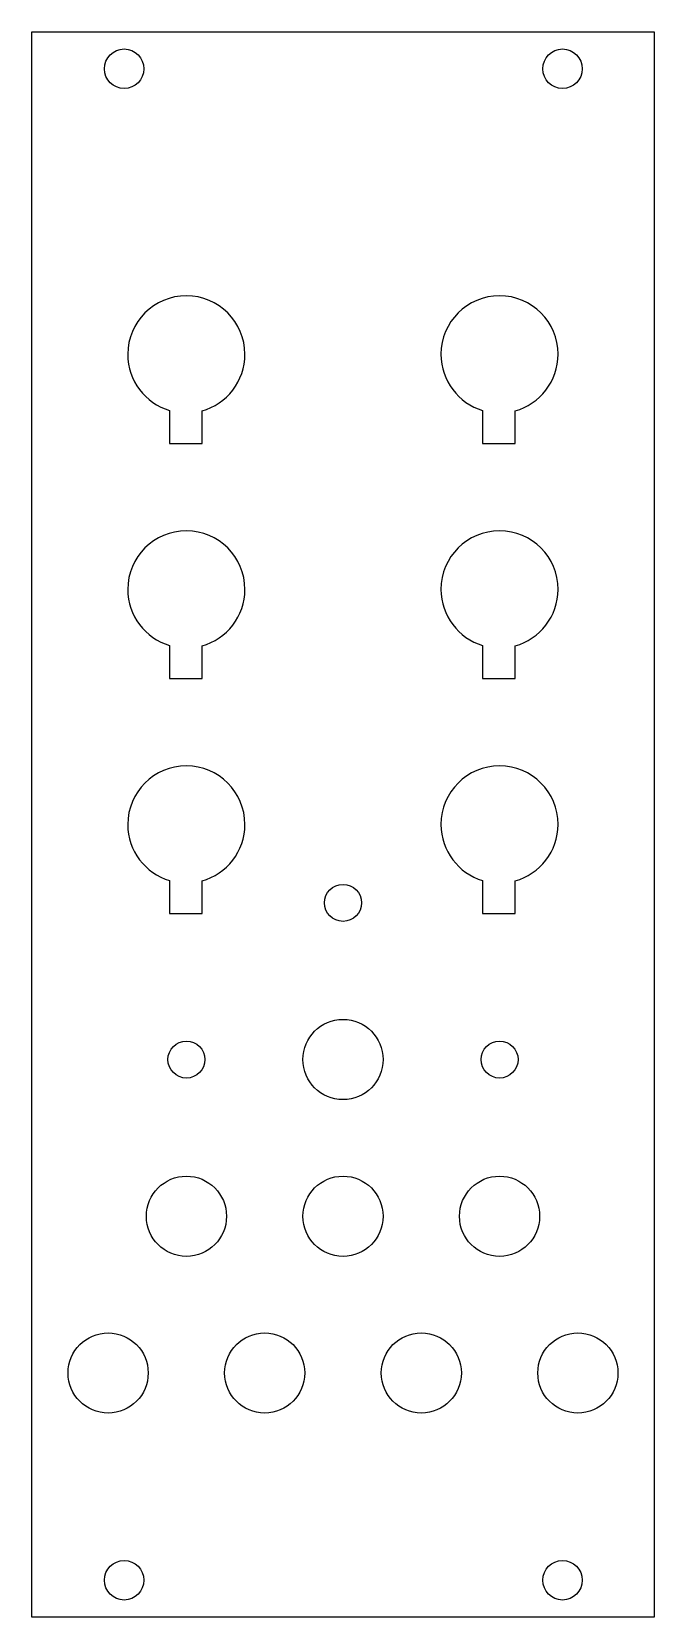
# Model space of a CAD drawing. Extents: x 124 to 174, y 75 to 204.
import ezdxf

# ---------------------------------------------------------------- set-up
doc = ezdxf.new("R2010")
doc.units = 0
doc.layers.add('Layer_1', color=7, linetype='CONTINUOUS')

msp = doc.modelspace()

# ---------------------------------------------------------------- linework, layer by layer
at = {"layer": 'Layer_1', "color": 7}
for points in [[(123.924605, 203.748418), (174.424603, 203.748418), (174.424603, 75.248422), (123.924605, 75.248422), (123.924605, 203.748418)], [(133.024604, 200.748418), (133.024604, 200.748418)], [(168.584605, 200.748418), (168.584605, 200.748418)], [(136.474604, 182.348419), (136.474604, 182.348419)], [(161.874604, 182.348419), (161.874604, 182.348419)], [(135.097508, 173.053071), (135.097508, 170.373325), (137.740044, 170.373325), (137.740044, 173.025159)], [(160.497508, 173.053071), (160.497508, 170.373325), (163.140044, 170.373325), (163.140044, 173.025159)], [(136.474604, 163.298419), (136.474604, 163.298419)], [(161.874604, 163.298419), (161.874604, 163.298419)], [(135.097508, 154.003072), (135.097508, 151.323326), (137.740044, 151.323326), (137.740044, 153.97516)], [(160.497508, 154.003072), (160.497508, 151.323326), (163.140044, 151.323326), (163.140044, 153.97516)], [(136.474604, 144.24842), (136.474604, 144.24842)], [(161.874604, 144.24842), (161.874604, 144.24842)], [(135.097508, 134.953072), (135.097508, 132.273326), (137.740044, 132.273326), (137.740044, 134.92516)], [(160.497508, 134.953072), (160.497508, 132.273326), (163.140044, 132.273326), (163.140044, 134.92516)], [(150.674604, 133.148422), (150.674604, 133.148422)], [(137.974604, 120.448417), (137.974604, 120.448417)], [(152.424604, 120.448417), (152.424604, 120.448417)], [(163.374605, 120.448417), (163.374605, 120.448417)], [(139.724604, 107.748421), (139.724604, 107.748421)], [(152.424604, 107.748421), (152.424604, 107.748421)], [(165.124605, 107.748421), (165.124605, 107.748421)], [(133.374604, 95.048421), (133.374604, 95.048421)], [(146.074604, 95.048421), (146.074604, 95.048421)], [(158.774604, 95.048421), (158.774604, 95.048421)], [(171.474603, 95.048421), (171.474603, 95.048421)], [(133.024604, 78.248421), (133.024604, 78.248421)], [(168.584605, 78.248421), (168.584605, 78.248421)]]:
    msp.add_lwpolyline(points, dxfattribs=at)
for points in [[(129.824605, 200.748418), (129.824605, 201.632074), (130.540949, 202.348418), (131.424605, 202.348418)], [(131.424605, 202.348418), (132.30826, 202.348418), (133.024604, 201.632074), (133.024604, 200.748418)], [(165.384605, 200.748418), (165.384605, 201.632074), (166.10095, 202.348418), (166.984605, 202.348418)], [(166.984605, 202.348418), (167.868261, 202.348418), (168.584605, 201.632074), (168.584605, 200.748418)], [(131.424605, 199.148418), (130.540949, 199.148418), (129.824605, 199.864763), (129.824605, 200.748418)], [(133.024604, 200.748418), (133.024604, 199.864763), (132.30826, 199.148418), (131.424605, 199.148418)], [(166.984605, 199.148418), (166.10095, 199.148418), (165.384605, 199.864763), (165.384605, 200.748418)], [(168.584605, 200.748418), (168.584605, 199.864763), (167.868261, 199.148418), (166.984605, 199.148418)], [(136.474604, 182.348419), (133.852586, 182.348419), (131.719907, 180.225055), (131.719907, 177.603051)], [(141.22, 177.603051), (141.22, 180.225055), (139.096631, 182.348419), (136.474604, 182.348419)], [(161.874604, 182.348419), (159.252585, 182.348419), (157.119907, 180.225055), (157.119907, 177.603051)], [(166.62, 177.603051), (166.62, 180.225055), (164.496631, 182.348419), (161.874604, 182.348419)], [(131.719907, 177.603051), (131.719907, 175.459255), (133.146102, 173.6427), (135.097508, 173.053071)], [(137.740044, 173.025159), (139.743528, 173.581739), (141.22, 175.422226), (141.22, 177.603051)], [(157.119907, 177.603051), (157.119907, 175.459255), (158.546102, 173.6427), (160.497508, 173.053071)], [(163.140044, 173.025159), (165.143528, 173.581739), (166.62, 175.422226), (166.62, 177.603051)], [(136.474604, 163.298419), (133.852586, 163.298419), (131.719907, 161.175055), (131.719907, 158.553051)], [(141.22, 158.553051), (141.22, 161.175055), (139.096631, 163.298419), (136.474604, 163.298419)], [(161.874604, 163.298419), (159.252585, 163.298419), (157.119907, 161.175055), (157.119907, 158.553051)], [(166.62, 158.553051), (166.62, 161.175055), (164.496631, 163.298419), (161.874604, 163.298419)], [(131.719907, 158.553051), (131.719907, 156.409256), (133.146102, 154.592701), (135.097508, 154.003072)], [(137.740044, 153.97516), (139.743528, 154.53174), (141.22, 156.372227), (141.22, 158.553051)], [(157.119907, 158.553051), (157.119907, 156.409256), (158.546102, 154.592701), (160.497508, 154.003072)], [(163.140044, 153.97516), (165.143528, 154.53174), (166.62, 156.372227), (166.62, 158.553051)], [(136.474604, 144.24842), (133.852586, 144.24842), (131.719907, 142.125056), (131.719907, 139.503052)], [(141.22, 139.503052), (141.22, 142.125056), (139.096631, 144.24842), (136.474604, 144.24842)], [(161.874604, 144.24842), (159.252585, 144.24842), (157.119907, 142.125056), (157.119907, 139.503052)], [(166.62, 139.503052), (166.62, 142.125056), (164.496631, 144.24842), (161.874604, 144.24842)], [(131.719907, 139.503052), (131.719907, 137.359256), (133.146102, 135.542701), (135.097508, 134.953072)], [(137.740044, 134.92516), (139.743528, 135.48174), (141.22, 137.322227), (141.22, 139.503052)], [(157.119907, 139.503052), (157.119907, 137.359256), (158.546102, 135.542701), (160.497508, 134.953072)], [(163.140044, 134.92516), (165.143528, 135.48174), (166.62, 137.322227), (166.62, 139.503052)], [(147.674604, 133.148422), (147.674604, 133.976849), (148.346177, 134.648422), (149.174604, 134.648422)], [(149.174604, 134.648422), (150.003031, 134.648422), (150.674604, 133.976849), (150.674604, 133.148422)], [(149.174604, 131.648422), (148.346177, 131.648422), (147.674604, 132.319994), (147.674604, 133.148422)], [(150.674604, 133.148422), (150.674604, 132.319994), (150.003031, 131.648422), (149.174604, 131.648422)], [(145.924604, 120.448417), (145.924604, 122.243342), (147.379679, 123.698417), (149.174604, 123.698417)], [(149.174604, 123.698417), (150.969529, 123.698417), (152.424604, 122.243342), (152.424604, 120.448417)], [(134.974604, 120.448417), (134.974604, 121.276844), (135.646177, 121.948417), (136.474604, 121.948417)], [(136.474604, 121.948417), (137.303031, 121.948417), (137.974604, 121.276844), (137.974604, 120.448417)], [(160.374605, 120.448417), (160.374605, 121.276844), (161.046178, 121.948417), (161.874605, 121.948417)], [(161.874605, 121.948417), (162.703032, 121.948417), (163.374605, 121.276844), (163.374605, 120.448417)], [(136.474604, 118.948417), (135.646177, 118.948417), (134.974604, 119.61999), (134.974604, 120.448417)], [(137.974604, 120.448417), (137.974604, 119.61999), (137.303031, 118.948417), (136.474604, 118.948417)], [(149.174604, 117.198417), (147.379679, 117.198417), (145.924604, 118.653492), (145.924604, 120.448417)], [(152.424604, 120.448417), (152.424604, 118.653492), (150.969529, 117.198417), (149.174604, 117.198417)], [(161.874605, 118.948417), (161.046178, 118.948417), (160.374605, 119.61999), (160.374605, 120.448417)], [(163.374605, 120.448417), (163.374605, 119.61999), (162.703032, 118.948417), (161.874605, 118.948417)], [(133.224605, 107.748421), (133.224605, 109.543346), (134.679679, 110.998421), (136.474604, 110.998421)], [(136.474604, 110.998421), (138.26953, 110.998421), (139.724604, 109.543346), (139.724604, 107.748421)], [(145.924604, 107.748421), (145.924604, 109.543346), (147.379679, 110.998421), (149.174604, 110.998421)], [(149.174604, 110.998421), (150.969529, 110.998421), (152.424604, 109.543346), (152.424604, 107.748421)], [(158.624605, 107.748421), (158.624605, 109.543346), (160.079679, 110.998421), (161.874605, 110.998421)], [(161.874605, 110.998421), (163.66953, 110.998421), (165.124605, 109.543346), (165.124605, 107.748421)], [(136.474604, 104.498421), (134.679679, 104.498421), (133.224605, 105.953496), (133.224605, 107.748421)], [(139.724604, 107.748421), (139.724604, 105.953496), (138.26953, 104.498421), (136.474604, 104.498421)], [(149.174604, 104.498421), (147.379679, 104.498421), (145.924604, 105.953496), (145.924604, 107.748421)], [(152.424604, 107.748421), (152.424604, 105.953496), (150.969529, 104.498421), (149.174604, 104.498421)], [(161.874605, 104.498421), (160.079679, 104.498421), (158.624605, 105.953496), (158.624605, 107.748421)], [(165.124605, 107.748421), (165.124605, 105.953496), (163.66953, 104.498421), (161.874605, 104.498421)], [(126.874604, 95.048421), (126.874604, 96.843351), (128.329679, 98.298421), (130.124604, 98.298421)], [(130.124604, 98.298421), (131.91953, 98.298421), (133.374604, 96.843351), (133.374604, 95.048421)], [(139.574604, 95.048421), (139.574604, 96.843351), (141.029678, 98.298421), (142.824604, 98.298421)], [(142.824604, 98.298421), (144.619529, 98.298421), (146.074604, 96.843351), (146.074604, 95.048421)], [(152.274604, 95.048421), (152.274604, 96.843351), (153.729679, 98.298421), (155.524604, 98.298421)], [(155.524604, 98.298421), (157.31953, 98.298421), (158.774604, 96.843351), (158.774604, 95.048421)], [(164.974603, 95.048421), (164.974603, 96.843351), (166.429678, 98.298421), (168.224603, 98.298421)], [(168.224603, 98.298421), (170.019529, 98.298421), (171.474603, 96.843351), (171.474603, 95.048421)], [(130.124604, 91.798421), (128.329679, 91.798421), (126.874604, 93.253501), (126.874604, 95.048421)], [(133.374604, 95.048421), (133.374604, 93.253501), (131.91953, 91.798421), (130.124604, 91.798421)], [(142.824604, 91.798421), (141.029678, 91.798421), (139.574604, 93.253501), (139.574604, 95.048421)], [(146.074604, 95.048421), (146.074604, 93.253501), (144.619529, 91.798421), (142.824604, 91.798421)], [(155.524604, 91.798421), (153.729679, 91.798421), (152.274604, 93.253501), (152.274604, 95.048421)], [(158.774604, 95.048421), (158.774604, 93.253501), (157.31953, 91.798421), (155.524604, 91.798421)], [(168.224603, 91.798421), (166.429678, 91.798421), (164.974603, 93.253501), (164.974603, 95.048421)], [(171.474603, 95.048421), (171.474603, 93.253501), (170.019529, 91.798421), (168.224603, 91.798421)], [(129.824605, 78.248421), (129.824605, 79.132081), (130.540949, 79.848421), (131.424605, 79.848421)], [(131.424605, 79.848421), (132.30826, 79.848421), (133.024604, 79.132081), (133.024604, 78.248421)], [(165.384605, 78.248421), (165.384605, 79.132081), (166.10095, 79.848421), (166.984605, 79.848421)], [(166.984605, 79.848421), (167.868261, 79.848421), (168.584605, 79.132081), (168.584605, 78.248421)], [(131.424605, 76.648421), (130.540949, 76.648421), (129.824605, 77.364761), (129.824605, 78.248421)], [(133.024604, 78.248421), (133.024604, 77.364761), (132.30826, 76.648421), (131.424605, 76.648421)], [(166.984605, 76.648421), (166.10095, 76.648421), (165.384605, 77.364761), (165.384605, 78.248421)], [(168.584605, 78.248421), (168.584605, 77.364761), (167.868261, 76.648421), (166.984605, 76.648421)]]:
    msp.add_open_spline(points, degree=3, dxfattribs=at)

doc.saveas('drawing.dxf')
